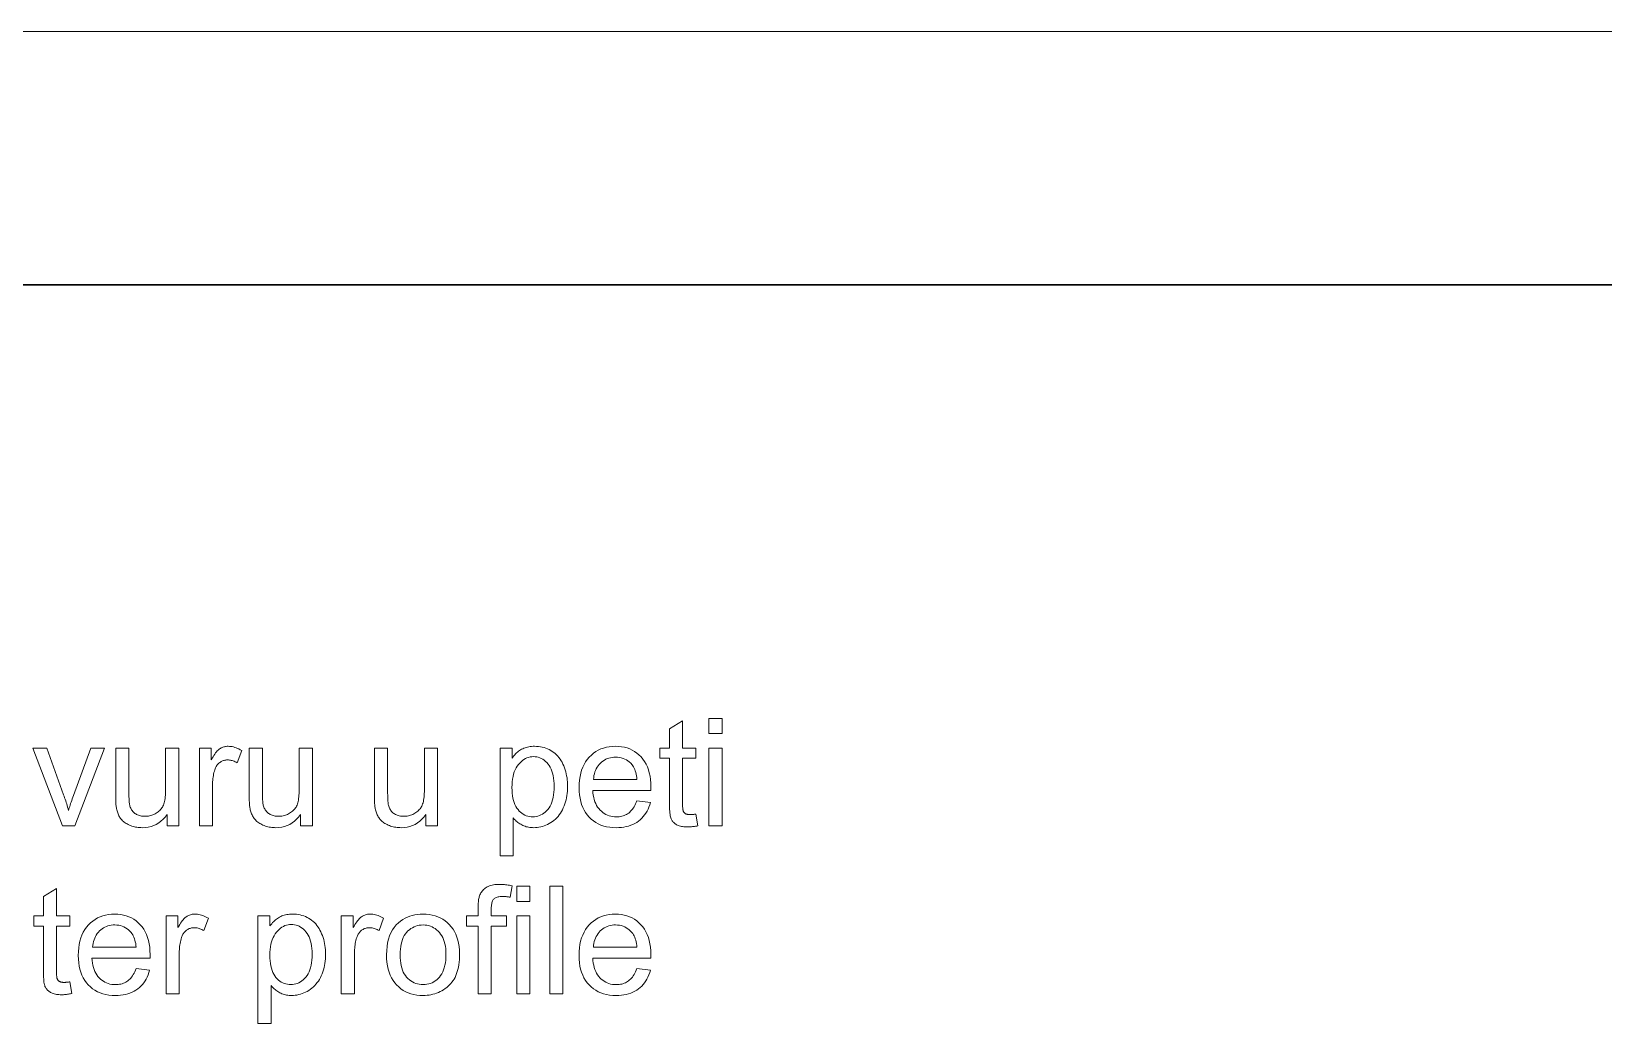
# Model space of a CAD drawing. Extents: x 0 to 594, y 0 to 521.
# Drawn here: x 466.33 to 510.2, y 392.23 to 419.91 of the extents above; entities that cross this region are included whole.
import ezdxf

# ---------------------------------------------------------------- set-up
doc = ezdxf.new("R2010")
doc.units = 0

msp = doc.modelspace()

# ---------------------------------------------------------------- linework, layer by layer
at = {"color": 7, "lineweight": 13}
msp.add_line((593.818, 419.914), (0, 419.914), dxfattribs=at)
at = {"color": 7, "lineweight": 30}
msp.add_line((586.749, 412.845), (28.277, 412.845), dxfattribs=at)
at = {"color": 7, "lineweight": 13}
for points in [[(484.868, 398.074), (484.921, 397.748), (484.891, 397.742), (484.86, 397.737), (484.831, 397.732), (484.802, 397.727), (484.774, 397.724), (484.746, 397.721), (484.72, 397.719), (484.693, 397.717), (484.668, 397.716), (484.643, 397.716), (484.604, 397.716), (484.566, 397.718), (484.531, 397.721), (484.497, 397.726), (484.465, 397.731), (484.435, 397.738), (484.406, 397.747), (484.38, 397.756), (484.355, 397.767), (484.332, 397.779), (484.31, 397.792), (484.29, 397.806), (484.271, 397.821), (484.254, 397.836), (484.238, 397.852), (484.223, 397.87), (484.209, 397.887), (484.197, 397.906), (484.186, 397.926), (484.176, 397.946), (484.168, 397.969), (484.16, 397.996), (484.153, 398.028), (484.148, 398.065), (484.143, 398.106), (484.139, 398.152), (484.135, 398.202), (484.133, 398.257), (484.132, 398.317), (484.131, 398.381), (484.131, 399.631), (483.861, 399.631), (483.861, 399.917), (484.131, 399.917), (484.131, 400.456), (484.498, 400.677), (484.498, 399.917), (484.868, 399.917), (484.868, 399.631), (484.498, 399.631), (484.498, 398.36), (484.498, 398.33), (484.498, 398.302), (484.499, 398.276), (484.501, 398.252), (484.503, 398.231), (484.505, 398.212), (484.507, 398.195), (484.51, 398.18), (484.513, 398.168), (484.517, 398.158), (484.521, 398.149), (484.526, 398.14), (484.531, 398.132), (484.537, 398.125), (484.543, 398.117), (484.549, 398.11), (484.556, 398.104), (484.564, 398.097), (484.572, 398.091), (484.581, 398.086), (484.59, 398.081), (484.6, 398.076), (484.61, 398.072), (484.622, 398.069), (484.634, 398.066), (484.647, 398.064), (484.661, 398.062), (484.675, 398.06), (484.69, 398.06), (484.706, 398.059), (484.719, 398.06), (484.733, 398.06), (484.747, 398.061), (484.762, 398.062), (484.777, 398.063), (484.794, 398.065), (484.811, 398.066), (484.829, 398.069), (484.848, 398.071)], [(485.23, 400.321), (485.23, 400.744), (485.599, 400.744), (485.599, 400.321)], [(467.193, 397.744), (466.367, 399.917), (466.755, 399.917), (467.222, 398.616), (467.237, 398.574), (467.252, 398.531), (467.266, 398.488), (467.281, 398.445), (467.295, 398.401), (467.309, 398.357), (467.322, 398.313), (467.335, 398.268), (467.348, 398.223), (467.361, 398.178), (467.371, 398.213), (467.382, 398.25), (467.394, 398.287), (467.407, 398.327), (467.42, 398.367), (467.434, 398.409), (467.449, 398.453), (467.465, 398.498), (467.481, 398.544), (467.498, 398.591), (467.981, 399.917), (468.36, 399.917), (467.537, 397.744)], [(470.11, 397.744), (470.11, 398.063), (470.057, 397.993), (470.001, 397.931), (469.941, 397.876), (469.877, 397.828), (469.81, 397.787), (469.739, 397.754), (469.665, 397.728), (469.587, 397.71), (469.505, 397.699), (469.42, 397.695), (469.382, 397.696), (469.344, 397.698), (469.307, 397.702), (469.27, 397.707), (469.234, 397.714), (469.198, 397.722), (469.163, 397.731), (469.128, 397.742), (469.094, 397.755), (469.061, 397.769), (469.028, 397.784), (468.997, 397.8), (468.968, 397.816), (468.941, 397.834), (468.915, 397.852), (468.892, 397.871), (468.869, 397.89), (468.849, 397.911), (468.83, 397.932), (468.813, 397.954), (468.797, 397.977), (468.783, 398.001), (468.769, 398.025), (468.756, 398.051), (468.744, 398.078), (468.733, 398.106), (468.724, 398.135), (468.715, 398.165), (468.707, 398.195), (468.7, 398.227), (468.695, 398.25), (468.691, 398.276), (468.688, 398.304), (468.685, 398.334), (468.683, 398.367), (468.681, 398.403), (468.679, 398.441), (468.678, 398.482), (468.677, 398.525), (468.677, 398.571), (468.677, 399.917), (469.045, 399.917), (469.045, 398.712), (469.046, 398.656), (469.046, 398.604), (469.047, 398.556), (469.049, 398.511), (469.051, 398.471), (469.054, 398.434), (469.056, 398.4), (469.06, 398.371), (469.064, 398.345), (469.068, 398.323), (469.076, 398.295), (469.085, 398.268), (469.096, 398.242), (469.108, 398.217), (469.122, 398.194), (469.138, 398.171), (469.155, 398.151), (469.173, 398.131), (469.194, 398.112), (469.215, 398.095), (469.238, 398.079), (469.262, 398.065), (469.288, 398.053), (469.314, 398.042), (469.341, 398.033), (469.369, 398.026), (469.399, 398.02), (469.429, 398.016), (469.461, 398.013), (469.494, 398.012), (469.527, 398.013), (469.559, 398.016), (469.591, 398.02), (469.623, 398.026), (469.654, 398.034), (469.685, 398.043), (469.716, 398.054), (469.746, 398.067), (469.775, 398.081), (469.805, 398.097), (469.833, 398.115), (469.859, 398.134), (469.884, 398.154), (469.907, 398.175), (469.929, 398.198), (469.948, 398.221), (469.966, 398.246), (469.983, 398.272), (469.997, 398.3), (470.01, 398.328), (470.022, 398.359), (470.032, 398.392), (470.041, 398.428), (470.049, 398.467), (470.056, 398.508), (470.061, 398.552), (470.065, 398.598), (470.068, 398.647), (470.07, 398.699), (470.071, 398.753), (470.071, 399.917), (470.439, 399.917), (470.439, 397.744)], [(471.012, 397.744), (471.012, 399.917), (471.344, 399.917), (471.344, 399.588), (471.369, 399.633), (471.393, 399.674), (471.418, 399.713), (471.442, 399.748), (471.466, 399.78), (471.489, 399.809), (471.512, 399.835), (471.534, 399.857), (471.556, 399.877), (471.578, 399.893), (471.6, 399.907), (471.622, 399.919), (471.644, 399.931), (471.667, 399.94), (471.691, 399.948), (471.714, 399.955), (471.739, 399.96), (471.763, 399.964), (471.789, 399.966), (471.814, 399.967), (471.851, 399.965), (471.889, 399.962), (471.926, 399.956), (471.964, 399.948), (472.002, 399.937), (472.04, 399.924), (472.078, 399.908), (472.116, 399.891), (472.154, 399.87), (472.193, 399.848), (472.066, 399.506), (472.039, 399.521), (472.012, 399.535), (471.985, 399.547), (471.958, 399.557), (471.931, 399.566), (471.904, 399.573), (471.877, 399.579), (471.85, 399.583), (471.823, 399.585), (471.796, 399.586), (471.772, 399.585), (471.748, 399.583), (471.726, 399.579), (471.703, 399.574), (471.681, 399.568), (471.66, 399.56), (471.639, 399.55), (471.618, 399.539), (471.598, 399.527), (471.579, 399.513), (471.56, 399.498), (471.543, 399.482), (471.526, 399.465), (471.511, 399.446), (471.496, 399.427), (471.483, 399.406), (471.471, 399.384), (471.46, 399.361), (471.45, 399.337), (471.442, 399.312), (471.43, 399.272), (471.42, 399.232), (471.41, 399.191), (471.402, 399.149), (471.396, 399.106), (471.39, 399.063), (471.386, 399.019), (471.383, 398.974), (471.381, 398.928), (471.38, 398.882), (471.38, 397.744)], [(473.836, 397.744), (473.836, 398.063), (473.783, 397.993), (473.727, 397.931), (473.667, 397.876), (473.604, 397.828), (473.537, 397.787), (473.466, 397.754), (473.392, 397.728), (473.313, 397.71), (473.232, 397.699), (473.146, 397.695), (473.108, 397.696), (473.07, 397.698), (473.033, 397.702), (472.997, 397.707), (472.96, 397.714), (472.925, 397.722), (472.89, 397.731), (472.855, 397.742), (472.821, 397.755), (472.787, 397.769), (472.755, 397.784), (472.724, 397.8), (472.695, 397.816), (472.668, 397.834), (472.642, 397.852), (472.618, 397.871), (472.596, 397.89), (472.575, 397.911), (472.557, 397.932), (472.54, 397.954), (472.524, 397.977), (472.509, 398.001), (472.495, 398.025), (472.483, 398.051), (472.471, 398.078), (472.46, 398.106), (472.45, 398.135), (472.441, 398.165), (472.433, 398.195), (472.426, 398.227), (472.422, 398.25), (472.418, 398.276), (472.415, 398.304), (472.412, 398.334), (472.409, 398.367), (472.407, 398.403), (472.406, 398.441), (472.404, 398.482), (472.404, 398.525), (472.404, 398.571), (472.404, 399.917), (472.772, 399.917), (472.772, 398.712), (472.772, 398.656), (472.773, 398.604), (472.774, 398.556), (472.775, 398.511), (472.777, 398.471), (472.78, 398.434), (472.783, 398.4), (472.786, 398.371), (472.79, 398.345), (472.794, 398.323), (472.802, 398.295), (472.811, 398.268), (472.822, 398.242), (472.835, 398.217), (472.849, 398.194), (472.864, 398.171), (472.881, 398.151), (472.9, 398.131), (472.92, 398.112), (472.942, 398.095), (472.965, 398.079), (472.989, 398.065), (473.014, 398.053), (473.04, 398.042), (473.068, 398.033), (473.096, 398.026), (473.125, 398.02), (473.156, 398.016), (473.187, 398.013), (473.22, 398.012), (473.253, 398.013), (473.286, 398.016), (473.318, 398.02), (473.349, 398.026), (473.381, 398.034), (473.412, 398.043), (473.442, 398.054), (473.472, 398.067), (473.502, 398.081), (473.531, 398.097), (473.559, 398.115), (473.586, 398.134), (473.611, 398.154), (473.634, 398.175), (473.655, 398.198), (473.675, 398.221), (473.693, 398.246), (473.709, 398.272), (473.724, 398.3), (473.737, 398.328), (473.748, 398.359), (473.758, 398.392), (473.768, 398.428), (473.775, 398.467), (473.782, 398.508), (473.787, 398.552), (473.792, 398.598), (473.795, 398.647), (473.797, 398.699), (473.797, 398.753), (473.797, 399.917), (474.165, 399.917), (474.165, 397.744)], [(477.331, 397.744), (477.331, 398.063), (477.279, 397.993), (477.222, 397.931), (477.163, 397.876), (477.099, 397.828), (477.032, 397.787), (476.961, 397.754), (476.887, 397.728), (476.809, 397.71), (476.727, 397.699), (476.642, 397.695), (476.603, 397.696), (476.566, 397.698), (476.528, 397.702), (476.492, 397.707), (476.456, 397.714), (476.42, 397.722), (476.385, 397.731), (476.35, 397.742), (476.316, 397.755), (476.282, 397.769), (476.25, 397.784), (476.219, 397.8), (476.19, 397.816), (476.163, 397.834), (476.137, 397.852), (476.113, 397.871), (476.091, 397.89), (476.071, 397.911), (476.052, 397.932), (476.035, 397.954), (476.019, 397.977), (476.004, 398.001), (475.991, 398.025), (475.978, 398.051), (475.966, 398.078), (475.955, 398.106), (475.945, 398.135), (475.936, 398.165), (475.928, 398.195), (475.921, 398.227), (475.917, 398.25), (475.913, 398.276), (475.91, 398.304), (475.907, 398.334), (475.904, 398.367), (475.902, 398.403), (475.901, 398.441), (475.9, 398.482), (475.899, 398.525), (475.899, 398.571), (475.899, 399.917), (476.267, 399.917), (476.267, 398.712), (476.267, 398.656), (476.268, 398.604), (476.269, 398.556), (476.271, 398.511), (476.273, 398.471), (476.275, 398.434), (476.278, 398.4), (476.281, 398.371), (476.285, 398.345), (476.29, 398.323), (476.297, 398.295), (476.307, 398.268), (476.317, 398.242), (476.33, 398.217), (476.344, 398.194), (476.359, 398.171), (476.376, 398.151), (476.395, 398.131), (476.415, 398.112), (476.437, 398.095), (476.46, 398.079), (476.484, 398.065), (476.509, 398.053), (476.536, 398.042), (476.563, 398.033), (476.591, 398.026), (476.621, 398.02), (476.651, 398.016), (476.683, 398.013), (476.715, 398.012), (476.748, 398.013), (476.781, 398.016), (476.813, 398.02), (476.845, 398.026), (476.876, 398.034), (476.907, 398.043), (476.937, 398.054), (476.967, 398.067), (476.997, 398.081), (477.026, 398.097), (477.055, 398.115), (477.081, 398.134), (477.106, 398.154), (477.129, 398.175), (477.15, 398.198), (477.17, 398.221), (477.188, 398.246), (477.204, 398.272), (477.219, 398.3), (477.232, 398.328), (477.243, 398.359), (477.254, 398.392), (477.263, 398.428), (477.271, 398.467), (477.277, 398.508), (477.283, 398.552), (477.287, 398.598), (477.29, 398.647), (477.292, 398.699), (477.292, 398.753), (477.292, 399.917), (477.661, 399.917), (477.661, 397.744)], [(479.402, 396.911), (479.402, 399.917), (479.738, 399.917), (479.738, 399.635), (479.762, 399.667), (479.786, 399.698), (479.812, 399.727), (479.838, 399.754), (479.864, 399.78), (479.891, 399.804), (479.919, 399.827), (479.947, 399.847), (479.976, 399.866), (480.006, 399.884), (480.036, 399.899), (480.068, 399.914), (480.101, 399.926), (480.135, 399.937), (480.171, 399.946), (480.208, 399.953), (480.246, 399.959), (480.285, 399.963), (480.326, 399.966), (480.368, 399.967), (480.423, 399.965), (480.477, 399.961), (480.529, 399.954), (480.58, 399.944), (480.63, 399.931), (480.678, 399.915), (480.726, 399.896), (480.771, 399.875), (480.816, 399.851), (480.859, 399.823), (480.901, 399.794), (480.94, 399.761), (480.977, 399.727), (481.013, 399.69), (481.046, 399.651), (481.077, 399.609), (481.106, 399.565), (481.133, 399.519), (481.158, 399.47), (481.18, 399.419), (481.201, 399.367), (481.22, 399.313), (481.236, 399.258), (481.25, 399.202), (481.262, 399.146), (481.272, 399.088), (481.279, 399.029), (481.285, 398.97), (481.288, 398.909), (481.289, 398.847), (481.288, 398.781), (481.284, 398.716), (481.278, 398.653), (481.27, 398.591), (481.259, 398.53), (481.246, 398.471), (481.23, 398.413), (481.212, 398.356), (481.192, 398.301), (481.169, 398.247), (481.144, 398.194), (481.117, 398.145), (481.088, 398.098), (481.056, 398.053), (481.022, 398.011), (480.987, 397.971), (480.948, 397.934), (480.908, 397.899), (480.866, 397.867), (480.821, 397.837), (480.775, 397.81), (480.729, 397.786), (480.682, 397.765), (480.635, 397.746), (480.587, 397.731), (480.539, 397.718), (480.49, 397.708), (480.441, 397.701), (480.392, 397.697), (480.341, 397.695), (480.305, 397.696), (480.269, 397.698), (480.234, 397.702), (480.2, 397.708), (480.167, 397.715), (480.134, 397.723), (480.102, 397.733), (480.071, 397.745), (480.041, 397.758), (480.011, 397.773), (479.982, 397.789), (479.955, 397.806), (479.928, 397.823), (479.902, 397.842), (479.878, 397.861), (479.854, 397.881), (479.832, 397.902), (479.81, 397.923), (479.79, 397.946), (479.771, 397.969), (479.771, 396.911)], [(483.221, 398.444), (483.601, 398.397), (483.582, 398.332), (483.559, 398.27), (483.534, 398.21), (483.505, 398.154), (483.473, 398.101), (483.438, 398.051), (483.4, 398.003), (483.359, 397.959), (483.315, 397.918), (483.268, 397.879), (483.218, 397.844), (483.165, 397.813), (483.11, 397.785), (483.051, 397.761), (482.991, 397.741), (482.927, 397.725), (482.861, 397.712), (482.792, 397.702), (482.72, 397.697), (482.646, 397.695), (482.552, 397.698), (482.463, 397.707), (482.377, 397.722), (482.296, 397.742), (482.218, 397.769), (482.145, 397.801), (482.075, 397.839), (482.009, 397.883), (481.947, 397.933), (481.89, 397.989), (481.836, 398.05), (481.789, 398.116), (481.747, 398.186), (481.711, 398.262), (481.68, 398.342), (481.655, 398.426), (481.635, 398.516), (481.621, 398.61), (481.613, 398.709), (481.61, 398.812), (481.613, 398.92), (481.622, 399.022), (481.636, 399.119), (481.655, 399.212), (481.681, 399.299), (481.712, 399.382), (481.749, 399.46), (481.791, 399.533), (481.839, 399.601), (481.893, 399.664), (481.951, 399.721), (482.012, 399.773), (482.077, 399.818), (482.145, 399.858), (482.217, 399.891), (482.292, 399.918), (482.37, 399.939), (482.452, 399.954), (482.537, 399.964), (482.625, 399.967), (482.711, 399.964), (482.793, 399.955), (482.872, 399.94), (482.948, 399.919), (483.021, 399.892), (483.091, 399.86), (483.157, 399.821), (483.22, 399.777), (483.281, 399.726), (483.337, 399.67), (483.39, 399.608), (483.437, 399.542), (483.478, 399.47), (483.514, 399.394), (483.545, 399.313), (483.569, 399.227), (483.589, 399.136), (483.603, 399.041), (483.611, 398.94), (483.614, 398.835), (483.614, 398.828), (483.614, 398.821), (483.613, 398.812), (483.613, 398.804), (483.613, 398.794), (483.613, 398.784), (483.613, 398.773), (483.612, 398.762), (483.612, 398.75), (483.612, 398.737), (481.991, 398.737), (481.997, 398.667), (482.005, 398.6), (482.018, 398.537), (482.033, 398.477), (482.052, 398.421), (482.074, 398.367), (482.099, 398.318), (482.127, 398.271), (482.159, 398.228), (482.193, 398.188), (482.231, 398.152), (482.27, 398.12), (482.311, 398.091), (482.354, 398.066), (482.398, 398.046), (482.444, 398.028), (482.493, 398.015), (482.542, 398.006), (482.594, 398), (482.648, 397.998), (482.688, 397.999), (482.726, 398.002), (482.764, 398.008), (482.8, 398.015), (482.835, 398.025), (482.869, 398.036), (482.902, 398.05), (482.934, 398.066), (482.964, 398.084), (482.994, 398.104), (483.022, 398.127), (483.048, 398.152), (483.074, 398.18), (483.099, 398.21), (483.122, 398.243), (483.144, 398.278), (483.165, 398.316), (483.185, 398.356), (483.203, 398.399)], [(485.23, 397.744), (485.23, 399.917), (485.599, 399.917), (485.599, 397.744)], [(479.736, 398.819), (479.737, 398.737), (479.743, 398.66), (479.751, 398.587), (479.763, 398.518), (479.778, 398.454), (479.797, 398.394), (479.819, 398.339), (479.844, 398.288), (479.873, 398.241), (479.906, 398.199), (479.94, 398.16), (479.976, 398.126), (480.014, 398.096), (480.053, 398.07), (480.093, 398.048), (480.135, 398.03), (480.178, 398.016), (480.223, 398.006), (480.269, 398), (480.317, 397.998), (480.365, 398), (480.412, 398.006), (480.458, 398.017), (480.502, 398.031), (480.545, 398.05), (480.586, 398.073), (480.626, 398.1), (480.665, 398.131), (480.702, 398.166), (480.737, 398.206), (480.771, 398.25), (480.8, 398.298), (480.827, 398.351), (480.849, 398.408), (480.869, 398.47), (480.884, 398.537), (480.897, 398.608), (480.905, 398.684), (480.911, 398.764), (480.912, 398.849), (480.911, 398.93), (480.906, 399.007), (480.897, 399.08), (480.885, 399.148), (480.87, 399.213), (480.851, 399.273), (480.829, 399.329), (480.803, 399.38), (480.774, 399.428), (480.742, 399.471), (480.707, 399.511), (480.671, 399.546), (480.633, 399.577), (480.594, 399.604), (480.554, 399.626), (480.513, 399.645), (480.47, 399.659), (480.426, 399.67), (480.38, 399.676), (480.333, 399.678), (480.287, 399.676), (480.241, 399.669), (480.197, 399.658), (480.154, 399.643), (480.111, 399.623), (480.07, 399.599), (480.03, 399.57), (479.991, 399.537), (479.954, 399.5), (479.917, 399.458), (479.882, 399.412), (479.852, 399.362), (479.824, 399.308), (479.801, 399.25), (479.781, 399.188), (479.765, 399.122), (479.752, 399.052), (479.743, 398.978), (479.738, 398.9)], [(482.011, 399.04), (483.225, 399.04), (483.219, 399.093), (483.211, 399.144), (483.202, 399.192), (483.191, 399.237), (483.178, 399.28), (483.163, 399.319), (483.146, 399.356), (483.128, 399.391), (483.108, 399.422), (483.086, 399.451), (483.049, 399.491), (483.011, 399.528), (482.971, 399.559), (482.928, 399.587), (482.884, 399.611), (482.837, 399.63), (482.788, 399.645), (482.737, 399.655), (482.684, 399.662), (482.629, 399.664), (482.579, 399.662), (482.531, 399.657), (482.484, 399.648), (482.439, 399.637), (482.396, 399.621), (482.354, 399.603), (482.314, 399.581), (482.275, 399.555), (482.238, 399.526), (482.203, 399.494), (482.17, 399.459), (482.14, 399.421), (482.113, 399.382), (482.089, 399.34), (482.068, 399.295), (482.051, 399.249), (482.036, 399.2), (482.025, 399.149), (482.017, 399.095)], [(467.396, 393.392), (467.449, 393.066), (467.418, 393.06), (467.388, 393.054), (467.359, 393.049), (467.33, 393.045), (467.302, 393.042), (467.274, 393.039), (467.248, 393.036), (467.221, 393.035), (467.196, 393.034), (467.171, 393.033), (467.132, 393.034), (467.094, 393.036), (467.059, 393.039), (467.025, 393.044), (466.993, 393.049), (466.963, 393.056), (466.934, 393.065), (466.908, 393.074), (466.883, 393.085), (466.86, 393.097), (466.838, 393.11), (466.818, 393.124), (466.799, 393.139), (466.782, 393.154), (466.766, 393.17), (466.751, 393.187), (466.737, 393.205), (466.725, 393.224), (466.714, 393.243), (466.704, 393.264), (466.696, 393.287), (466.688, 393.314), (466.681, 393.346), (466.676, 393.383), (466.671, 393.424), (466.667, 393.47), (466.663, 393.52), (466.661, 393.575), (466.66, 393.635), (466.659, 393.699), (466.659, 394.949), (466.389, 394.949), (466.389, 395.235), (466.659, 395.235), (466.659, 395.774), (467.026, 395.995), (467.026, 395.235), (467.396, 395.235), (467.396, 394.949), (467.026, 394.949), (467.026, 393.678), (467.026, 393.648), (467.026, 393.62), (467.027, 393.594), (467.029, 393.57), (467.03, 393.549), (467.033, 393.53), (467.035, 393.513), (467.038, 393.498), (467.041, 393.486), (467.045, 393.475), (467.049, 393.467), (467.054, 393.458), (467.059, 393.45), (467.065, 393.442), (467.071, 393.435), (467.077, 393.428), (467.084, 393.421), (467.092, 393.415), (467.1, 393.409), (467.108, 393.404), (467.118, 393.399), (467.128, 393.394), (467.138, 393.39), (467.15, 393.387), (467.162, 393.384), (467.175, 393.382), (467.189, 393.38), (467.203, 393.378), (467.218, 393.378), (467.234, 393.377), (467.247, 393.377), (467.26, 393.378), (467.275, 393.379), (467.29, 393.38), (467.305, 393.381), (467.322, 393.382), (467.339, 393.384), (467.357, 393.386), (467.376, 393.389)], [(478.792, 393.062), (478.792, 394.949), (478.467, 394.949), (478.467, 395.235), (478.792, 395.235), (478.792, 395.467), (478.793, 395.509), (478.794, 395.55), (478.796, 395.588), (478.799, 395.624), (478.802, 395.657), (478.806, 395.689), (478.811, 395.718), (478.817, 395.745), (478.824, 395.77), (478.831, 395.792), (478.843, 395.82), (478.856, 395.847), (478.87, 395.873), (478.887, 395.898), (478.905, 395.922), (478.924, 395.944), (478.945, 395.966), (478.968, 395.986), (478.992, 396.006), (479.018, 396.024), (479.046, 396.041), (479.076, 396.056), (479.109, 396.07), (479.143, 396.081), (479.179, 396.091), (479.218, 396.099), (479.259, 396.105), (479.302, 396.11), (479.347, 396.112), (479.394, 396.113), (479.425, 396.113), (479.457, 396.112), (479.49, 396.11), (479.524, 396.107), (479.558, 396.104), (479.592, 396.1), (479.628, 396.095), (479.664, 396.09), (479.7, 396.083), (479.738, 396.076), (479.682, 395.755), (479.66, 395.759), (479.637, 395.763), (479.615, 395.766), (479.593, 395.768), (479.571, 395.771), (479.549, 395.772), (479.528, 395.774), (479.507, 395.775), (479.486, 395.775), (479.466, 395.776), (479.433, 395.775), (479.402, 395.773), (479.374, 395.769), (479.347, 395.764), (479.322, 395.758), (479.3, 395.75), (479.279, 395.741), (479.26, 395.73), (479.243, 395.718), (479.228, 395.704), (479.215, 395.688), (479.203, 395.67), (479.193, 395.65), (479.184, 395.627), (479.176, 395.601), (479.17, 395.573), (479.165, 395.543), (479.161, 395.509), (479.159, 395.474), (479.159, 395.436), (479.159, 395.235), (479.582, 395.235), (479.582, 394.949), (479.159, 394.949), (479.159, 393.062)], [(479.871, 395.638), (479.871, 396.062), (480.239, 396.062), (480.239, 395.638)], [(480.792, 393.062), (480.792, 396.062), (481.16, 396.062), (481.16, 393.062)], [(469.244, 393.762), (469.625, 393.715), (469.605, 393.65), (469.582, 393.587), (469.557, 393.528), (469.528, 393.472), (469.496, 393.419), (469.461, 393.368), (469.423, 393.321), (469.382, 393.277), (469.338, 393.236), (469.291, 393.197), (469.241, 393.162), (469.188, 393.131), (469.133, 393.103), (469.075, 393.079), (469.014, 393.059), (468.95, 393.042), (468.884, 393.03), (468.815, 393.02), (468.743, 393.015), (468.669, 393.013), (468.575, 393.016), (468.486, 393.025), (468.401, 393.039), (468.319, 393.06), (468.241, 393.086), (468.168, 393.119), (468.098, 393.157), (468.032, 393.201), (467.971, 393.251), (467.913, 393.307), (467.86, 393.368), (467.812, 393.434), (467.77, 393.504), (467.734, 393.579), (467.703, 393.659), (467.678, 393.744), (467.659, 393.834), (467.645, 393.928), (467.636, 394.027), (467.633, 394.13), (467.636, 394.238), (467.645, 394.34), (467.659, 394.437), (467.679, 394.53), (467.704, 394.617), (467.735, 394.7), (467.772, 394.778), (467.814, 394.851), (467.862, 394.919), (467.916, 394.982), (467.974, 395.039), (468.035, 395.091), (468.1, 395.136), (468.169, 395.175), (468.24, 395.209), (468.315, 395.236), (468.393, 395.257), (468.475, 395.272), (468.56, 395.281), (468.648, 395.284), (468.734, 395.282), (468.816, 395.273), (468.896, 395.258), (468.972, 395.237), (469.044, 395.21), (469.114, 395.178), (469.18, 395.139), (469.244, 395.095), (469.304, 395.044), (469.361, 394.988), (469.413, 394.926), (469.46, 394.859), (469.501, 394.788), (469.537, 394.712), (469.568, 394.631), (469.593, 394.545), (469.612, 394.454), (469.626, 394.358), (469.634, 394.258), (469.637, 394.153), (469.637, 394.146), (469.637, 394.138), (469.637, 394.13), (469.636, 394.121), (469.636, 394.112), (469.636, 394.102), (469.636, 394.091), (469.635, 394.079), (469.635, 394.067), (469.635, 394.055), (468.014, 394.055), (468.02, 393.985), (468.029, 393.918), (468.041, 393.855), (468.056, 393.795), (468.075, 393.738), (468.097, 393.685), (468.122, 393.635), (468.15, 393.589), (468.182, 393.546), (468.217, 393.506), (468.254, 393.47), (468.293, 393.438), (468.334, 393.409), (468.377, 393.384), (468.421, 393.363), (468.468, 393.346), (468.516, 393.333), (468.566, 393.323), (468.617, 393.318), (468.671, 393.316), (468.711, 393.317), (468.75, 393.32), (468.787, 393.325), (468.823, 393.333), (468.859, 393.342), (468.893, 393.354), (468.925, 393.368), (468.957, 393.384), (468.988, 393.402), (469.017, 393.422), (469.045, 393.445), (469.072, 393.47), (469.097, 393.498), (469.122, 393.528), (469.145, 393.56), (469.167, 393.596), (469.188, 393.633), (469.208, 393.674), (469.227, 393.717)], [(468.034, 394.357), (469.248, 394.357), (469.242, 394.411), (469.235, 394.462), (469.225, 394.51), (469.214, 394.555), (469.201, 394.597), (469.186, 394.637), (469.169, 394.674), (469.151, 394.708), (469.131, 394.74), (469.109, 394.769), (469.073, 394.809), (469.034, 394.845), (468.994, 394.877), (468.951, 394.905), (468.907, 394.928), (468.86, 394.948), (468.811, 394.962), (468.76, 394.973), (468.708, 394.979), (468.652, 394.982), (468.603, 394.98), (468.554, 394.975), (468.508, 394.966), (468.462, 394.954), (468.419, 394.939), (468.377, 394.92), (468.337, 394.898), (468.298, 394.873), (468.261, 394.844), (468.226, 394.812), (468.193, 394.777), (468.163, 394.739), (468.136, 394.7), (468.112, 394.658), (468.092, 394.613), (468.074, 394.567), (468.059, 394.518), (468.048, 394.467), (468.04, 394.413)], [(470.083, 393.062), (470.083, 395.235), (470.414, 395.235), (470.414, 394.906), (470.44, 394.951), (470.464, 394.992), (470.489, 395.03), (470.513, 395.066), (470.536, 395.098), (470.56, 395.127), (470.583, 395.152), (470.605, 395.175), (470.627, 395.194), (470.649, 395.211), (470.67, 395.225), (470.693, 395.237), (470.715, 395.248), (470.738, 395.258), (470.762, 395.266), (470.785, 395.273), (470.81, 395.278), (470.834, 395.282), (470.86, 395.284), (470.885, 395.284), (470.922, 395.283), (470.96, 395.28), (470.997, 395.274), (471.035, 395.265), (471.073, 395.255), (471.111, 395.242), (471.149, 395.226), (471.187, 395.209), (471.225, 395.188), (471.264, 395.166), (471.137, 394.824), (471.11, 394.839), (471.083, 394.853), (471.056, 394.865), (471.029, 394.875), (471.002, 394.884), (470.975, 394.891), (470.948, 394.897), (470.921, 394.901), (470.894, 394.903), (470.867, 394.904), (470.843, 394.903), (470.819, 394.901), (470.796, 394.897), (470.774, 394.892), (470.752, 394.886), (470.731, 394.878), (470.71, 394.868), (470.689, 394.857), (470.669, 394.845), (470.65, 394.831), (470.631, 394.816), (470.613, 394.8), (470.597, 394.783), (470.582, 394.764), (470.567, 394.744), (470.554, 394.724), (470.542, 394.702), (470.531, 394.679), (470.521, 394.655), (470.513, 394.63), (470.501, 394.59), (470.491, 394.55), (470.481, 394.508), (470.473, 394.467), (470.467, 394.424), (470.461, 394.381), (470.457, 394.337), (470.454, 394.292), (470.452, 394.246), (470.451, 394.2), (470.451, 393.062)], [(472.647, 392.229), (472.647, 395.235), (472.983, 395.235), (472.983, 394.953), (473.007, 394.985), (473.031, 395.016), (473.057, 395.045), (473.083, 395.072), (473.109, 395.098), (473.136, 395.122), (473.164, 395.144), (473.192, 395.165), (473.221, 395.184), (473.251, 395.202), (473.281, 395.217), (473.313, 395.231), (473.346, 395.244), (473.38, 395.255), (473.416, 395.264), (473.453, 395.271), (473.491, 395.277), (473.53, 395.281), (473.571, 395.284), (473.613, 395.284), (473.668, 395.283), (473.722, 395.279), (473.774, 395.272), (473.825, 395.262), (473.875, 395.249), (473.923, 395.233), (473.97, 395.214), (474.016, 395.193), (474.061, 395.168), (474.104, 395.141), (474.146, 395.111), (474.185, 395.079), (474.222, 395.045), (474.258, 395.008), (474.291, 394.969), (474.322, 394.927), (474.351, 394.883), (474.378, 394.837), (474.403, 394.788), (474.425, 394.737), (474.446, 394.684), (474.464, 394.631), (474.481, 394.576), (474.495, 394.52), (474.507, 394.464), (474.516, 394.406), (474.524, 394.347), (474.529, 394.288), (474.533, 394.227), (474.534, 394.165), (474.533, 394.099), (474.529, 394.034), (474.523, 393.971), (474.515, 393.909), (474.504, 393.848), (474.491, 393.789), (474.475, 393.731), (474.457, 393.674), (474.437, 393.619), (474.414, 393.564), (474.389, 393.512), (474.362, 393.463), (474.333, 393.415), (474.301, 393.371), (474.267, 393.329), (474.231, 393.289), (474.193, 393.252), (474.153, 393.217), (474.111, 393.185), (474.066, 393.155), (474.02, 393.128), (473.974, 393.104), (473.927, 393.083), (473.88, 393.064), (473.832, 393.049), (473.784, 393.036), (473.735, 393.026), (473.686, 393.019), (473.636, 393.014), (473.586, 393.013), (473.55, 393.014), (473.514, 393.016), (473.479, 393.02), (473.445, 393.025), (473.412, 393.032), (473.379, 393.041), (473.347, 393.051), (473.316, 393.063), (473.285, 393.076), (473.256, 393.091), (473.227, 393.107), (473.199, 393.124), (473.173, 393.141), (473.147, 393.16), (473.123, 393.179), (473.099, 393.199), (473.077, 393.22), (473.055, 393.241), (473.035, 393.264), (473.015, 393.287), (473.015, 392.229)], [(472.981, 394.136), (472.982, 394.055), (472.987, 393.977), (472.996, 393.904), (473.008, 393.836), (473.023, 393.772), (473.042, 393.712), (473.064, 393.656), (473.089, 393.605), (473.118, 393.559), (473.15, 393.516), (473.185, 393.478), (473.221, 393.444), (473.259, 393.414), (473.298, 393.388), (473.338, 393.366), (473.38, 393.348), (473.423, 393.334), (473.468, 393.324), (473.514, 393.318), (473.562, 393.316), (473.61, 393.318), (473.657, 393.324), (473.703, 393.335), (473.747, 393.349), (473.79, 393.368), (473.831, 393.391), (473.871, 393.418), (473.909, 393.449), (473.947, 393.484), (473.982, 393.524), (474.016, 393.567), (474.045, 393.616), (474.072, 393.669), (474.094, 393.726), (474.114, 393.788), (474.129, 393.855), (474.142, 393.926), (474.15, 394.002), (474.156, 394.082), (474.157, 394.167), (474.156, 394.248), (474.15, 394.325), (474.142, 394.398), (474.13, 394.466), (474.115, 394.53), (474.096, 394.591), (474.074, 394.646), (474.048, 394.698), (474.019, 394.746), (473.986, 394.789), (473.952, 394.829), (473.915, 394.864), (473.878, 394.895), (473.839, 394.922), (473.799, 394.944), (473.757, 394.963), (473.715, 394.977), (473.67, 394.988), (473.625, 394.994), (473.578, 394.996), (473.532, 394.994), (473.486, 394.987), (473.442, 394.976), (473.399, 394.961), (473.356, 394.941), (473.315, 394.917), (473.275, 394.888), (473.236, 394.855), (473.198, 394.818), (473.162, 394.776), (473.127, 394.73), (473.096, 394.68), (473.069, 394.626), (473.046, 394.568), (473.026, 394.506), (473.01, 394.44), (472.997, 394.37), (472.988, 394.296), (472.982, 394.218)], [(474.974, 393.062), (474.974, 395.235), (475.305, 395.235), (475.305, 394.906), (475.33, 394.951), (475.355, 394.992), (475.38, 395.03), (475.404, 395.066), (475.427, 395.098), (475.451, 395.127), (475.473, 395.152), (475.496, 395.175), (475.518, 395.194), (475.54, 395.211), (475.561, 395.225), (475.583, 395.237), (475.606, 395.248), (475.629, 395.258), (475.652, 395.266), (475.676, 395.273), (475.701, 395.278), (475.725, 395.282), (475.75, 395.284), (475.776, 395.284), (475.813, 395.283), (475.851, 395.28), (475.888, 395.274), (475.926, 395.265), (475.964, 395.255), (476.002, 395.242), (476.04, 395.226), (476.078, 395.209), (476.116, 395.188), (476.155, 395.166), (476.028, 394.824), (476.001, 394.839), (475.974, 394.853), (475.947, 394.865), (475.92, 394.875), (475.893, 394.884), (475.866, 394.891), (475.839, 394.897), (475.812, 394.901), (475.785, 394.903), (475.758, 394.904), (475.734, 394.903), (475.71, 394.901), (475.687, 394.897), (475.665, 394.892), (475.643, 394.886), (475.621, 394.878), (475.601, 394.868), (475.58, 394.857), (475.56, 394.845), (475.541, 394.831), (475.522, 394.816), (475.504, 394.8), (475.488, 394.783), (475.473, 394.764), (475.458, 394.744), (475.445, 394.724), (475.433, 394.702), (475.422, 394.679), (475.412, 394.655), (475.404, 394.63), (475.392, 394.59), (475.381, 394.55), (475.372, 394.508), (475.364, 394.467), (475.357, 394.424), (475.352, 394.381), (475.348, 394.337), (475.345, 394.292), (475.343, 394.246), (475.342, 394.2), (475.342, 393.062)], [(476.236, 394.149), (476.24, 394.266), (476.25, 394.378), (476.267, 394.483), (476.29, 394.582), (476.32, 394.674), (476.357, 394.76), (476.401, 394.84), (476.451, 394.914), (476.508, 394.982), (476.572, 395.043), (476.629, 395.089), (476.689, 395.13), (476.751, 395.166), (476.816, 395.198), (476.883, 395.224), (476.953, 395.246), (477.025, 395.263), (477.099, 395.275), (477.176, 395.282), (477.255, 395.284), (477.344, 395.282), (477.428, 395.273), (477.51, 395.258), (477.588, 395.237), (477.663, 395.211), (477.734, 395.179), (477.803, 395.141), (477.868, 395.097), (477.93, 395.047), (477.988, 394.991), (478.042, 394.93), (478.091, 394.864), (478.133, 394.794), (478.17, 394.72), (478.201, 394.641), (478.227, 394.558), (478.247, 394.47), (478.261, 394.378), (478.27, 394.281), (478.273, 394.179), (478.271, 394.097), (478.268, 394.019), (478.261, 393.944), (478.252, 393.872), (478.241, 393.805), (478.227, 393.74), (478.211, 393.68), (478.192, 393.623), (478.171, 393.569), (478.147, 393.519), (478.12, 393.472), (478.092, 393.428), (478.061, 393.385), (478.028, 393.344), (477.992, 393.306), (477.954, 393.27), (477.914, 393.235), (477.872, 393.204), (477.827, 393.174), (477.78, 393.146), (477.732, 393.121), (477.682, 393.098), (477.632, 393.078), (477.581, 393.061), (477.529, 393.046), (477.476, 393.034), (477.422, 393.025), (477.368, 393.018), (477.312, 393.014), (477.255, 393.013), (477.166, 393.016), (477.08, 393.025), (476.997, 393.039), (476.918, 393.06), (476.843, 393.086), (476.771, 393.118), (476.702, 393.156), (476.637, 393.2), (476.576, 393.25), (476.518, 393.306), (476.464, 393.367), (476.416, 393.433), (476.374, 393.504), (476.338, 393.581), (476.307, 393.663), (476.281, 393.75), (476.262, 393.842), (476.248, 393.939), (476.239, 394.041)], [(476.615, 394.149), (476.617, 394.067), (476.622, 393.99), (476.631, 393.917), (476.644, 393.848), (476.661, 393.784), (476.681, 393.723), (476.704, 393.667), (476.732, 393.615), (476.763, 393.567), (476.797, 393.524), (476.834, 393.484), (476.874, 393.449), (476.915, 393.418), (476.958, 393.391), (477.003, 393.368), (477.05, 393.349), (477.098, 393.335), (477.149, 393.324), (477.201, 393.318), (477.255, 393.316), (477.309, 393.318), (477.362, 393.324), (477.412, 393.335), (477.46, 393.349), (477.507, 393.368), (477.551, 393.391), (477.594, 393.418), (477.635, 393.449), (477.674, 393.485), (477.712, 393.525), (477.746, 393.569), (477.777, 393.617), (477.805, 393.67), (477.828, 393.727), (477.848, 393.788), (477.865, 393.854), (477.878, 393.924), (477.887, 393.999), (477.892, 394.078), (477.894, 394.161), (477.892, 394.24), (477.887, 394.314), (477.878, 394.385), (477.865, 394.452), (477.848, 394.515), (477.828, 394.574), (477.804, 394.63), (477.777, 394.681), (477.746, 394.728), (477.711, 394.772), (477.673, 394.811), (477.634, 394.847), (477.593, 394.878), (477.55, 394.905), (477.505, 394.928), (477.459, 394.946), (477.411, 394.961), (477.361, 394.971), (477.309, 394.977), (477.255, 394.98), (477.201, 394.978), (477.149, 394.971), (477.098, 394.961), (477.05, 394.947), (477.003, 394.928), (476.958, 394.905), (476.915, 394.878), (476.874, 394.847), (476.834, 394.812), (476.797, 394.773), (476.763, 394.729), (476.732, 394.682), (476.704, 394.63), (476.681, 394.574), (476.661, 394.513), (476.644, 394.449), (476.631, 394.38), (476.622, 394.307), (476.617, 394.23)], [(479.871, 393.062), (479.871, 395.235), (480.239, 395.235), (480.239, 393.062)], [(483.219, 393.762), (483.599, 393.715), (483.58, 393.65), (483.557, 393.587), (483.531, 393.528), (483.503, 393.472), (483.471, 393.419), (483.436, 393.368), (483.398, 393.321), (483.357, 393.277), (483.313, 393.236), (483.266, 393.197), (483.216, 393.162), (483.163, 393.131), (483.107, 393.103), (483.049, 393.079), (482.988, 393.059), (482.925, 393.042), (482.859, 393.03), (482.79, 393.02), (482.718, 393.015), (482.644, 393.013), (482.55, 393.016), (482.461, 393.025), (482.375, 393.039), (482.294, 393.06), (482.216, 393.086), (482.143, 393.119), (482.073, 393.157), (482.007, 393.201), (481.945, 393.251), (481.887, 393.307), (481.834, 393.368), (481.787, 393.434), (481.745, 393.504), (481.709, 393.579), (481.678, 393.659), (481.653, 393.744), (481.633, 393.834), (481.619, 393.928), (481.611, 394.027), (481.608, 394.13), (481.611, 394.238), (481.619, 394.34), (481.634, 394.437), (481.653, 394.53), (481.679, 394.617), (481.71, 394.7), (481.747, 394.778), (481.789, 394.851), (481.837, 394.919), (481.891, 394.982), (481.949, 395.039), (482.01, 395.091), (482.075, 395.136), (482.143, 395.175), (482.215, 395.209), (482.29, 395.236), (482.368, 395.257), (482.45, 395.272), (482.535, 395.281), (482.623, 395.284), (482.709, 395.282), (482.791, 395.273), (482.87, 395.258), (482.946, 395.237), (483.019, 395.21), (483.089, 395.178), (483.155, 395.139), (483.218, 395.095), (483.278, 395.044), (483.335, 394.988), (483.388, 394.926), (483.435, 394.859), (483.476, 394.788), (483.512, 394.712), (483.543, 394.631), (483.567, 394.545), (483.587, 394.454), (483.601, 394.358), (483.609, 394.258), (483.612, 394.153), (483.612, 394.146), (483.611, 394.138), (483.611, 394.13), (483.611, 394.121), (483.611, 394.112), (483.611, 394.102), (483.611, 394.091), (483.61, 394.079), (483.61, 394.067), (483.61, 394.055), (481.989, 394.055), (481.995, 393.985), (482.003, 393.918), (482.016, 393.855), (482.031, 393.795), (482.05, 393.738), (482.072, 393.685), (482.097, 393.635), (482.125, 393.589), (482.157, 393.546), (482.191, 393.506), (482.229, 393.47), (482.268, 393.438), (482.309, 393.409), (482.352, 393.384), (482.396, 393.363), (482.442, 393.346), (482.49, 393.333), (482.54, 393.323), (482.592, 393.318), (482.646, 393.316), (482.686, 393.317), (482.724, 393.32), (482.762, 393.325), (482.798, 393.333), (482.833, 393.342), (482.867, 393.354), (482.9, 393.368), (482.932, 393.384), (482.962, 393.402), (482.992, 393.422), (483.02, 393.445), (483.046, 393.47), (483.072, 393.498), (483.097, 393.528), (483.12, 393.56), (483.142, 393.596), (483.163, 393.633), (483.183, 393.674), (483.201, 393.717)], [(482.009, 394.357), (483.223, 394.357), (483.217, 394.411), (483.209, 394.462), (483.2, 394.51), (483.189, 394.555), (483.176, 394.597), (483.161, 394.637), (483.144, 394.674), (483.126, 394.708), (483.106, 394.74), (483.084, 394.769), (483.047, 394.809), (483.009, 394.845), (482.969, 394.877), (482.926, 394.905), (482.882, 394.928), (482.835, 394.948), (482.786, 394.962), (482.735, 394.973), (482.682, 394.979), (482.627, 394.982), (482.577, 394.98), (482.529, 394.975), (482.482, 394.966), (482.437, 394.954), (482.394, 394.939), (482.352, 394.92), (482.312, 394.898), (482.273, 394.873), (482.236, 394.844), (482.201, 394.812), (482.168, 394.777), (482.138, 394.739), (482.111, 394.7), (482.087, 394.658), (482.066, 394.613), (482.049, 394.567), (482.034, 394.518), (482.023, 394.467), (482.014, 394.413)]]:
    msp.add_lwpolyline(points, close=True, dxfattribs=at)

doc.saveas('drawing.dxf')
